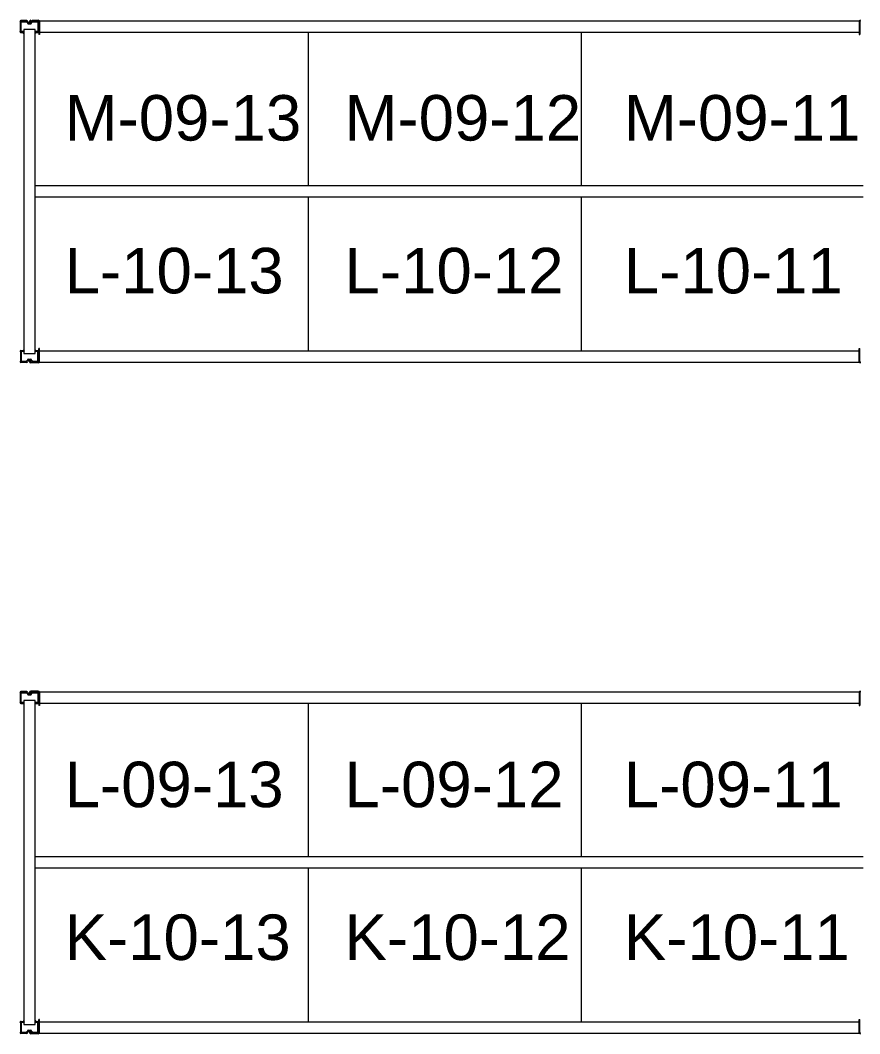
# Model space of a CAD drawing. Header units: inches. Extents: x 2743 to 10591, y -1604 to 5792.
# Drawn here: x 4019.8 to 4167.5, y 4693.9 to 4872.1 of the extents above; entities that cross this region are included whole.
import ezdxf

# ---------------------------------------------------------------- set-up
doc = ezdxf.new("R2010")
doc.units = ezdxf.units.IN
doc.header["$LTSCALE"] = 0.1875
doc.header["$MEASUREMENT"] = 0
for name, color, linetype, lineweight in [('22 Dimension', 7, 'Continuous', 5), ('32 Echelle', 160, 'Continuous', 15), ('33 Poutre', 30, 'Continuous', 15)]:
    doc.layers.add(name, color=color, linetype=linetype, lineweight=lineweight)
doc.styles.add('arial', font='')
doc.styles.get('arial').set_extended_font_data('Arial')

msp = doc.modelspace()

# ---------------------------------------------------------------- hatches: boundary and pattern name
at = {"layer": '32 Echelle'}
for points in [[(4020.45873, 4869.81503), (4020.45873, 4870.00253), (4020.27123, 4870.00253)], [(4022.45873, 4869.81503), (4022.45873, 4870.00253), (4022.64623, 4870.00253)], [(4020.45873, 4814.19003), (4020.45873, 4814.00253), (4020.27123, 4814.00253)], [(4022.45873, 4814.19003), (4022.45873, 4814.00253), (4022.64623, 4814.00253)], [(4020.45873, 4751.81503), (4020.45873, 4752.00253), (4020.27123, 4752.00253)], [(4022.45873, 4751.81503), (4022.45873, 4752.00253), (4022.64623, 4752.00253)], [(4020.45873, 4696.19003), (4020.45873, 4696.00253), (4020.27123, 4696.00253)], [(4022.45873, 4696.19003), (4022.45873, 4696.00253), (4022.64623, 4696.00253)]]:
    msp.add_hatch(color=256, dxfattribs=at).paths.add_polyline_path(points)

# ---------------------------------------------------------------- linework, layer by layer
at = {"layer": '22 Dimension'}
for p, q in [((4070.45873, 4870.00253), (4070.45873, 4843.00253)), ((4118.45873, 4870.00253), (4118.45873, 4843.00253)), ((4168.08373, 4843.00253), (4022.45873, 4843.00253)), ((4168.08373, 4841.00253), (4022.45873, 4841.00253)), ((4070.45873, 4841.00253), (4070.45873, 4814.00253)), ((4118.45873, 4841.00253), (4118.45873, 4814.00253)), ((4070.45873, 4752.00253), (4070.45873, 4725.00253)), ((4118.45873, 4752.00253), (4118.45873, 4725.00253)), ((4168.08373, 4725.00253), (4022.45873, 4725.00253)), ((4168.08373, 4723.00253), (4022.45873, 4723.00253)), ((4070.45873, 4723.00253), (4070.45873, 4696.00253)), ((4118.45873, 4723.00253), (4118.45873, 4696.00253))]:
    msp.add_line(p, q, dxfattribs=at)
at = {"layer": '32 Echelle', "linetype": 'Continuous', "lineweight": 25}
for p, q in [((4019.92377, 4870.18628), (4019.92377, 4871.81878)), ((4020.94636, 4872.00253), (4020.01752, 4872.00253)), ((4020.01752, 4871.91253), (4020.94636, 4871.91253)), ((4021.03602, 4871.84619), (4021.07993, 4871.70256)), ((4021.166, 4871.72887), (4021.12208, 4871.8725)), ((4021.66181, 4871.66253), (4021.25565, 4871.66253)), ((4021.25565, 4871.57253), (4021.66181, 4871.57253)), ((4021.79538, 4871.8725), (4021.75147, 4871.72887)), ((4021.83754, 4871.70256), (4021.88145, 4871.84619)), ((4022.89994, 4872.00253), (4021.9711, 4872.00253)), ((4021.9711, 4871.91253), (4022.89994, 4871.91253)), ((4022.99369, 4871.81878), (4022.99369, 4870.18628)), ((4023.08369, 4870.18628), (4023.08369, 4871.81878)), ((4020.43377, 4870.09253), (4020.01752, 4870.09253)), ((4020.01752, 4870.00253), (4020.43377, 4870.00253)), ((4020.43377, 4870.00253), (4020.43377, 4870.09253)), ((4022.89994, 4870.09253), (4022.48369, 4870.09253)), ((4022.48369, 4870.09253), (4022.48369, 4870.00253)), ((4022.48369, 4870.00253), (4022.89994, 4870.00253)), ((4019.92377, 4813.81878), (4019.92377, 4812.18628)), ((4020.01752, 4814.00253), (4020.43377, 4814.00253)), ((4020.43377, 4813.91253), (4020.01752, 4813.91253)), ((4020.43377, 4814.00253), (4020.43377, 4813.91253)), ((4021.25565, 4812.43253), (4021.66181, 4812.43253)), ((4022.48369, 4814.00253), (4022.89994, 4814.00253)), ((4022.48369, 4813.91253), (4022.48369, 4814.00253)), ((4022.89994, 4813.91253), (4022.48369, 4813.91253)), ((4022.99369, 4812.18628), (4022.99369, 4813.81878)), ((4023.08369, 4813.81878), (4023.08369, 4812.18628)), ((4020.01752, 4812.09253), (4020.94636, 4812.09253)), ((4020.94636, 4812.00253), (4020.01752, 4812.00253)), ((4021.03602, 4812.15887), (4021.07993, 4812.3025)), ((4021.166, 4812.27619), (4021.12208, 4812.13256)), ((4021.66181, 4812.34253), (4021.25565, 4812.34253)), ((4021.79538, 4812.13256), (4021.75147, 4812.27619)), ((4021.83754, 4812.3025), (4021.88145, 4812.15887)), ((4021.9711, 4812.09253), (4022.89994, 4812.09253)), ((4022.89994, 4812.00253), (4021.9711, 4812.00253)), ((4019.92377, 4752.18628), (4019.92377, 4753.81878)), ((4020.94636, 4754.00253), (4020.01752, 4754.00253)), ((4020.01752, 4753.91253), (4020.94636, 4753.91253)), ((4021.03602, 4753.84619), (4021.07993, 4753.70256)), ((4021.166, 4753.72887), (4021.12208, 4753.8725)), ((4021.66181, 4753.66253), (4021.25565, 4753.66253)), ((4021.79538, 4753.8725), (4021.75147, 4753.72887)), ((4021.83754, 4753.70256), (4021.88145, 4753.84619)), ((4022.89994, 4754.00253), (4021.9711, 4754.00253)), ((4021.9711, 4753.91253), (4022.89994, 4753.91253)), ((4022.99369, 4753.81878), (4022.99369, 4752.18628)), ((4023.08369, 4752.18628), (4023.08369, 4753.81878)), ((4020.43377, 4752.09253), (4020.01752, 4752.09253)), ((4020.01752, 4752.00253), (4020.43377, 4752.00253)), ((4020.43377, 4752.00253), (4020.43377, 4752.09253)), ((4021.25565, 4753.57253), (4021.66181, 4753.57253)), ((4022.89994, 4752.09253), (4022.48369, 4752.09253)), ((4022.48369, 4752.09253), (4022.48369, 4752.00253)), ((4022.48369, 4752.00253), (4022.89994, 4752.00253)), ((4019.92377, 4695.81878), (4019.92377, 4694.18628)), ((4020.01752, 4696.00253), (4020.43377, 4696.00253)), ((4020.43377, 4695.91253), (4020.01752, 4695.91253)), ((4020.43377, 4696.00253), (4020.43377, 4695.91253)), ((4022.48369, 4696.00253), (4022.89994, 4696.00253)), ((4022.48369, 4695.91253), (4022.48369, 4696.00253)), ((4022.89994, 4695.91253), (4022.48369, 4695.91253)), ((4022.99369, 4694.18628), (4022.99369, 4695.81878)), ((4023.08369, 4695.81878), (4023.08369, 4694.18628)), ((4020.01752, 4694.09253), (4020.94636, 4694.09253)), ((4020.94636, 4694.00253), (4020.01752, 4694.00253)), ((4021.03602, 4694.15887), (4021.07993, 4694.3025)), ((4021.166, 4694.27619), (4021.12208, 4694.13256)), ((4021.25565, 4694.43253), (4021.66181, 4694.43253)), ((4021.66181, 4694.34253), (4021.25565, 4694.34253)), ((4021.79538, 4694.13256), (4021.75147, 4694.27619)), ((4021.83754, 4694.3025), (4021.88145, 4694.15887)), ((4021.9711, 4694.09253), (4022.89994, 4694.09253)), ((4022.89994, 4694.00253), (4021.9711, 4694.00253))]:
    msp.add_line(p, q, dxfattribs=at)
at = {"layer": '32 Echelle'}
for p, q in [((4020.45873, 4870.00253), (4020.27123, 4870.00253)), ((4020.45873, 4869.81503), (4020.27123, 4870.00253)), ((4022.45873, 4870.50253), (4020.45873, 4870.50253)), ((4020.45873, 4870.50253), (4020.45873, 4813.50253)), ((4020.45873, 4869.81503), (4020.45873, 4870.00253)), ((4022.45873, 4813.50253), (4022.45873, 4870.50253)), ((4022.45873, 4870.00253), (4022.64623, 4870.00253)), ((4022.45873, 4869.81503), (4022.45873, 4870.00253)), ((4022.45873, 4869.81503), (4022.64623, 4870.00253)), ((4020.45873, 4814.19003), (4020.27123, 4814.00253)), ((4020.45873, 4814.00253), (4020.27123, 4814.00253)), ((4020.45873, 4814.19003), (4020.45873, 4814.00253)), ((4020.45873, 4813.50253), (4022.45873, 4813.50253)), ((4022.45873, 4814.19003), (4022.45873, 4814.00253)), ((4022.45873, 4814.19003), (4022.64623, 4814.00253)), ((4022.45873, 4814.00253), (4022.64623, 4814.00253)), ((4020.45873, 4752.00253), (4020.27123, 4752.00253)), ((4020.45873, 4751.81503), (4020.27123, 4752.00253)), ((4022.45873, 4752.50253), (4020.45873, 4752.50253)), ((4020.45873, 4752.50253), (4020.45873, 4695.50253)), ((4020.45873, 4751.81503), (4020.45873, 4752.00253)), ((4022.45873, 4695.50253), (4022.45873, 4752.50253)), ((4022.45873, 4752.00253), (4022.64623, 4752.00253)), ((4022.45873, 4751.81503), (4022.45873, 4752.00253)), ((4022.45873, 4751.81503), (4022.64623, 4752.00253)), ((4020.45873, 4696.19003), (4020.27123, 4696.00253)), ((4020.45873, 4696.00253), (4020.27123, 4696.00253)), ((4020.45873, 4696.19003), (4020.45873, 4696.00253)), ((4020.45873, 4695.50253), (4022.45873, 4695.50253)), ((4022.45873, 4696.19003), (4022.45873, 4696.00253)), ((4022.45873, 4696.19003), (4022.64623, 4696.00253)), ((4022.45873, 4696.00253), (4022.64623, 4696.00253))]:
    msp.add_line(p, q, dxfattribs=at)
at = {"layer": '32 Echelle', "linetype": 'Continuous', "lineweight": 25}
for centre, radius, start, end in [((4020.01752, 4871.81878), 0.18375, 90, 180), ((4020.01752, 4871.81878), 0.09375, 90, 180), ((4020.94636, 4871.81878), 0.18375, 17, 90), ((4020.94636, 4871.81878), 0.09375, 17, 90), ((4021.25565, 4871.75628), 0.18375, 197, 270), ((4021.25565, 4871.75628), 0.09375, 197, 270), ((4021.66181, 4871.75628), 0.09375, 270, 343), ((4021.66181, 4871.75628), 0.18375, 270, 343), ((4021.9711, 4871.81878), 0.18375, 90, 163), ((4021.9711, 4871.81878), 0.09375, 90, 163), ((4022.89994, 4871.81878), 0.18375, 0, 90), ((4022.89994, 4871.81878), 0.09375, 0, 90), ((4020.01752, 4870.18628), 0.18375, 180, 270), ((4020.01752, 4870.18628), 0.09375, 180, 270), ((4022.89994, 4870.18628), 0.09375, 270, 0), ((4022.89994, 4870.18628), 0.18375, 270, 0), ((4020.01752, 4813.81878), 0.18375, 90, 180), ((4020.01752, 4813.81878), 0.09375, 90, 180), ((4021.25565, 4812.24878), 0.18375, 90, 163), ((4021.66181, 4812.24878), 0.18375, 17, 90), ((4022.89994, 4813.81878), 0.18375, 0, 90), ((4022.89994, 4813.81878), 0.09375, 0, 90), ((4020.01752, 4812.18628), 0.18375, 180, 270), ((4020.01752, 4812.18628), 0.09375, 180, 270), ((4020.94636, 4812.18628), 0.09375, 270, 343), ((4020.94636, 4812.18628), 0.18375, 270, 343), ((4021.25565, 4812.24878), 0.09375, 90, 163), ((4021.66181, 4812.24878), 0.09375, 17, 90), ((4021.9711, 4812.18628), 0.18375, 197, 270), ((4021.9711, 4812.18628), 0.09375, 197, 270), ((4022.89994, 4812.18628), 0.09375, 270, 0), ((4022.89994, 4812.18628), 0.18375, 270, 0), ((4020.01752, 4753.81878), 0.18375, 90, 180), ((4020.01752, 4753.81878), 0.09375, 90, 180), ((4020.94636, 4753.81878), 0.18375, 17, 90), ((4020.94636, 4753.81878), 0.09375, 17, 90), ((4021.25565, 4753.75628), 0.18375, 197, 270), ((4021.25565, 4753.75628), 0.09375, 197, 270), ((4021.66181, 4753.75628), 0.09375, 270, 343), ((4021.66181, 4753.75628), 0.18375, 270, 343), ((4021.9711, 4753.81878), 0.18375, 90, 163), ((4021.9711, 4753.81878), 0.09375, 90, 163), ((4022.89994, 4753.81878), 0.18375, 0, 90), ((4022.89994, 4753.81878), 0.09375, 0, 90), ((4020.01752, 4752.18628), 0.18375, 180, 270), ((4020.01752, 4752.18628), 0.09375, 180, 270), ((4022.89994, 4752.18628), 0.09375, 270, 0), ((4022.89994, 4752.18628), 0.18375, 270, 0), ((4020.01752, 4695.81878), 0.18375, 90, 180), ((4020.01752, 4695.81878), 0.09375, 90, 180), ((4022.89994, 4695.81878), 0.18375, 0, 90), ((4022.89994, 4695.81878), 0.09375, 0, 90), ((4020.01752, 4694.18628), 0.18375, 180, 270), ((4020.01752, 4694.18628), 0.09375, 180, 270), ((4020.94636, 4694.18628), 0.09375, 270, 343), ((4020.94636, 4694.18628), 0.18375, 270, 343), ((4021.25565, 4694.24878), 0.18375, 90, 163), ((4021.25565, 4694.24878), 0.09375, 90, 163), ((4021.66181, 4694.24878), 0.18375, 17, 90), ((4021.66181, 4694.24878), 0.09375, 17, 90), ((4021.9711, 4694.18628), 0.18375, 197, 270), ((4021.9711, 4694.18628), 0.09375, 197, 270), ((4022.89994, 4694.18628), 0.09375, 270, 0), ((4022.89994, 4694.18628), 0.18375, 270, 0)]:
    msp.add_arc(centre, radius, start, end, dxfattribs=at)
at = {"layer": '33 Poutre'}
for p, q in [((4021.45873, 4871.66253), (4021.45873, 4871.87753)), ((4021.57773, 4871.66253), (4021.45873, 4871.66253)), ((4021.57773, 4871.66253), (4021.57773, 4871.87753)), ((4021.70273, 4872.00253), (4022.96473, 4872.00253)), ((4023.08973, 4871.87753), (4023.08973, 4869.62153)), ((4023.20873, 4872.00253), (4167.33373, 4872.00253)), ((4023.20873, 4872.00253), (4023.20873, 4870.00253)), ((4023.20873, 4871.87753), (4023.20873, 4869.62153)), ((4167.33373, 4872.00253), (4167.33373, 4870.00253)), ((4167.33373, 4871.87753), (4167.33373, 4869.62153)), ((4167.45273, 4871.87753), (4167.45273, 4869.62153)), ((4023.20873, 4869.62153), (4023.08973, 4869.62153)), ((4023.20873, 4870.00253), (4167.33373, 4870.00253)), ((4167.33373, 4869.62153), (4167.45273, 4869.62153)), ((4023.20873, 4814.38353), (4023.08973, 4814.38353)), ((4023.08973, 4812.12753), (4023.08973, 4814.38353)), ((4023.20873, 4812.12753), (4023.20873, 4814.38353)), ((4167.33373, 4812.12753), (4167.33373, 4814.38353)), ((4167.33373, 4814.38353), (4167.45273, 4814.38353)), ((4167.45273, 4812.12753), (4167.45273, 4814.38353)), ((4023.20873, 4814.00253), (4167.33373, 4814.00253)), ((4023.20873, 4812.00253), (4023.20873, 4814.00253)), ((4167.33373, 4812.00253), (4167.33373, 4814.00253)), ((4021.45873, 4812.34253), (4021.45873, 4812.12753)), ((4021.57773, 4812.34253), (4021.45873, 4812.34253)), ((4021.57773, 4812.34253), (4021.57773, 4812.12753)), ((4021.70273, 4812.00253), (4022.96473, 4812.00253)), ((4022.96473, 4811.88353), (4021.70273, 4811.88353)), ((4023.20873, 4812.00253), (4167.33373, 4812.00253)), ((4021.45873, 4753.66253), (4021.45873, 4753.87753)), ((4021.57773, 4753.66253), (4021.45873, 4753.66253)), ((4021.57773, 4753.66253), (4021.57773, 4753.87753)), ((4022.96473, 4754.12153), (4021.70273, 4754.12153)), ((4021.70273, 4754.00253), (4022.96473, 4754.00253)), ((4023.08973, 4753.87753), (4023.08973, 4751.62153)), ((4023.20873, 4754.00253), (4167.33373, 4754.00253)), ((4023.20873, 4754.00253), (4023.20873, 4752.00253)), ((4023.20873, 4753.87753), (4023.20873, 4751.62153)), ((4167.33373, 4754.00253), (4167.33373, 4752.00253)), ((4167.33373, 4753.87753), (4167.33373, 4751.62153)), ((4167.45273, 4753.87753), (4167.45273, 4751.62153)), ((4023.20873, 4752.00253), (4167.33373, 4752.00253)), ((4023.20873, 4751.62153), (4023.08973, 4751.62153)), ((4167.33373, 4751.62153), (4167.45273, 4751.62153)), ((4023.20873, 4696.38353), (4023.08973, 4696.38353)), ((4023.08973, 4694.12753), (4023.08973, 4696.38353)), ((4023.20873, 4694.12753), (4023.20873, 4696.38353)), ((4023.20873, 4696.00253), (4167.33373, 4696.00253)), ((4023.20873, 4694.00253), (4023.20873, 4696.00253)), ((4167.33373, 4694.12753), (4167.33373, 4696.38353)), ((4167.33373, 4696.38353), (4167.45273, 4696.38353)), ((4167.33373, 4694.00253), (4167.33373, 4696.00253)), ((4167.45273, 4694.12753), (4167.45273, 4696.38353)), ((4021.45873, 4694.34253), (4021.45873, 4694.12753)), ((4021.57773, 4694.34253), (4021.45873, 4694.34253)), ((4021.57773, 4694.34253), (4021.57773, 4694.12753)), ((4021.70273, 4694.00253), (4022.96473, 4694.00253)), ((4022.96473, 4693.88353), (4021.70273, 4693.88353)), ((4023.20873, 4694.00253), (4167.33373, 4694.00253))]:
    msp.add_line(p, q, dxfattribs=at)
for centre, radius, start, end in [((4021.70273, 4871.87753), 0.244, 90, 180), ((4021.70273, 4871.87753), 0.125, 90, 180), ((4022.96473, 4871.87753), 0.244, 0, 90), ((4022.96473, 4871.87753), 0.125, 0, 90), ((4167.57773, 4871.87753), 0.244, 90, 180), ((4167.57773, 4871.87753), 0.125, 90, 180), ((4021.70273, 4812.12753), 0.244, 180, 270), ((4021.70273, 4812.12753), 0.125, 180, 270), ((4022.96473, 4812.12753), 0.244, 270, 0), ((4022.96473, 4812.12753), 0.125, 270, 0), ((4167.57773, 4812.12753), 0.244, 180, 270), ((4167.57773, 4812.12753), 0.125, 180, 270), ((4021.70273, 4753.87753), 0.244, 90, 180), ((4021.70273, 4753.87753), 0.125, 90, 180), ((4022.96473, 4753.87753), 0.244, 0, 90), ((4022.96473, 4753.87753), 0.125, 0, 90), ((4167.57773, 4753.87753), 0.244, 90, 180), ((4167.57773, 4753.87753), 0.125, 90, 180), ((4021.70273, 4694.12753), 0.244, 180, 270), ((4021.70273, 4694.12753), 0.125, 180, 270), ((4022.96473, 4694.12753), 0.244, 270, 0), ((4022.96473, 4694.12753), 0.125, 270, 0), ((4167.57773, 4694.12753), 0.244, 180, 270), ((4167.57773, 4694.12753), 0.125, 180, 270)]:
    msp.add_arc(centre, radius, start, end, dxfattribs=at)

# ---------------------------------------------------------------- texts
at = {"layer": '22 Dimension', "char_height": 8, "attachment_point": 1, "style": 'arial'}
for s, insert in [('{\\fArial Unicode MS|b0|i0|c0|p2;\\C8;M-09-13}', (4027.63936, 4858.96415)), ('{\\fArial Unicode MS|b0|i0|c0|p2;\\C8;M-09-12}', (4076.86139, 4858.96415)), ('{\\fArial Unicode MS|b0|i0|c0|p2;\\C8;M-09-11}', (4125.97288, 4858.96415)), ('{\\fArial Unicode MS|b0|i0|c0|p2;\\C8;L-10-13}', (4027.63936, 4832.09161)), ('{\\fArial Unicode MS|b0|i0|c0|p2;\\C8;L-10-12}', (4076.86139, 4832.09161)), ('{\\fArial Unicode MS|b0|i0|c0|p2;\\C8;L-10-11}', (4125.97288, 4832.09161)), ('{\\fArial Unicode MS|b0|i0|c0|p2;\\C8;L-09-13}', (4027.63936, 4741.72557)), ('{\\fArial Unicode MS|b0|i0|c0|p2;\\C8;L-09-12}', (4076.86139, 4741.72557)), ('{\\fArial Unicode MS|b0|i0|c0|p2;\\C8;L-09-11}', (4125.97288, 4741.72557)), ('{\\fArial Unicode MS|b0|i0|c0|p2;\\C8;K-10-13}', (4027.63936, 4714.85303)), ('{\\fArial Unicode MS|b0|i0|c0|p2;\\C8;K-10-12}', (4076.86139, 4714.85303)), ('{\\fArial Unicode MS|b0|i0|c0|p2;\\C8;K-10-11}', (4125.97288, 4714.85303))]:
    msp.add_mtext_dynamic_manual_height_columns(s, width=68.8901007, gutter_width=5, heights=[0], dxfattribs=dict(at, insert=insert))

doc.saveas('drawing.dxf')
